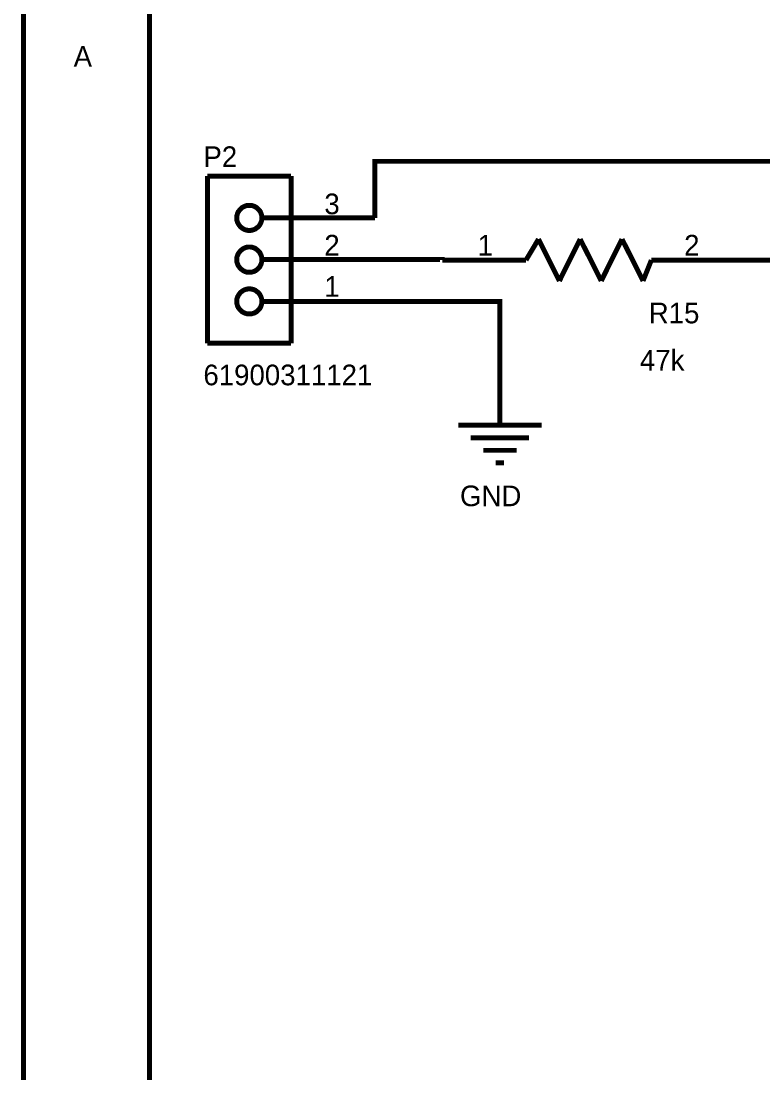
# Model space of a CAD drawing. Header units: millimetres. Extents: x 0 to 800, y 0 to 567.
# Drawn here: x -0.1 to 44.9, y 433.4 to 497.3 of the extents above; entities that cross this region are included whole.
import ezdxf

# ---------------------------------------------------------------- set-up
doc = ezdxf.new("R2010")
doc.units = ezdxf.units.MM
doc.layers.add('Sheet', color=255, linetype='Continuous')

msp = doc.modelspace()

# ---------------------------------------------------------------- linework, layer by layer
at = {"layer": 'Sheet'}
for points, const_width in [([(0, 566.375), (800.1, 566.375), (800.1, 0), (0, 0), (0, 566.375)], 0.3), ([(0, 566.375), (0, 0), (800.1, 0), (800.1, 566.375), (0, 566.375), (0, 566.375)], 0.0991), ([(7.661, 558.76), (792.484, 558.76), (792.484, 7.616), (7.661, 7.616), (7.661, 558.76)], 0.3), ([(7.661, 558.76), (7.661, 7.616), (792.484, 7.616), (792.484, 558.76), (7.661, 558.76), (7.661, 558.76)], 0.0991)]:
    msp.add_lwpolyline(points, close=True, dxfattribs=dict(at, const_width=const_width))
for points, const_width in [([(63.759, 488.819), (21.346, 488.819), (21.346, 485.381)], 0.3), ([(16.262, 487.924), (11.177, 487.924)], 0.3), ([(11.177, 487.924), (11.177, 477.766)], 0.3), ([(16.262, 477.766), (16.262, 487.924)], 0.3), ([(12.958, 485.381), (12.958, 485.426), (12.958, 485.46), (12.969, 485.493), (12.969, 485.538), (12.98, 485.572), (12.992, 485.605), (13.003, 485.65), (13.014, 485.684), (13.036, 485.717), (13.048, 485.751), (13.07, 485.773), (13.092, 485.807), (13.115, 485.84), (13.137, 485.863), (13.16, 485.896), (13.182, 485.919), (13.204, 485.941), (13.238, 485.975), (13.272, 485.997), (13.294, 486.02), (13.328, 486.031), (13.361, 486.053), (13.395, 486.064), (13.428, 486.087), (13.462, 486.098), (13.496, 486.109), (13.529, 486.12), (13.563, 486.132), (13.608, 486.132), (13.641, 486.143), (13.686, 486.143), (13.72, 486.143)], 0.3), ([(12.958, 485.381), (12.958, 485.426), (12.958, 485.46), (12.969, 485.493), (12.969, 485.538), (12.98, 485.572), (12.992, 485.605), (13.003, 485.65), (13.014, 485.684), (13.036, 485.717), (13.048, 485.751), (13.07, 485.773), (13.092, 485.807), (13.115, 485.84), (13.137, 485.863), (13.16, 485.896), (13.182, 485.919), (13.204, 485.941), (13.238, 485.975), (13.272, 485.997), (13.294, 486.02), (13.328, 486.031), (13.361, 486.053), (13.395, 486.064), (13.428, 486.087), (13.462, 486.098), (13.496, 486.109), (13.529, 486.12), (13.563, 486.132), (13.608, 486.132), (13.641, 486.143), (13.686, 486.143), (13.72, 486.143)], 0.0991), ([(13.72, 486.143), (13.72, 486.143)], 0.3), ([(13.72, 486.143), (13.764, 486.143), (13.798, 486.143), (13.832, 486.132), (13.876, 486.132), (13.91, 486.12), (13.944, 486.109), (13.988, 486.098), (14.022, 486.087), (14.056, 486.064), (14.089, 486.053), (14.112, 486.031), (14.145, 486.02), (14.179, 485.997), (14.201, 485.975), (14.235, 485.941), (14.257, 485.919), (14.28, 485.896), (14.313, 485.863), (14.335, 485.84), (14.358, 485.807), (14.369, 485.773), (14.391, 485.751), (14.403, 485.717), (14.425, 485.684), (14.436, 485.65), (14.447, 485.605), (14.459, 485.572), (14.47, 485.538), (14.47, 485.493), (14.481, 485.46), (14.481, 485.426), (14.481, 485.381)], 0.3), ([(13.72, 486.143), (13.72, 486.143)], 0.0991), ([(13.72, 486.143), (13.764, 486.143), (13.798, 486.143), (13.832, 486.132), (13.876, 486.132), (13.91, 486.12), (13.944, 486.109), (13.988, 486.098), (14.022, 486.087), (14.056, 486.064), (14.089, 486.053), (14.112, 486.031), (14.145, 486.02), (14.179, 485.997), (14.201, 485.975), (14.235, 485.941), (14.257, 485.919), (14.28, 485.896), (14.313, 485.863), (14.335, 485.84), (14.358, 485.807), (14.369, 485.773), (14.391, 485.751), (14.403, 485.717), (14.425, 485.684), (14.436, 485.65), (14.447, 485.605), (14.459, 485.572), (14.47, 485.538), (14.47, 485.493), (14.481, 485.46), (14.481, 485.426), (14.481, 485.381)], 0.0991), ([(13.72, 484.62), (13.686, 484.62), (13.641, 484.62), (13.608, 484.631), (13.563, 484.631), (13.529, 484.642), (13.496, 484.653), (13.462, 484.665), (13.428, 484.676), (13.395, 484.698), (13.361, 484.709), (13.328, 484.732), (13.294, 484.754), (13.272, 484.776), (13.238, 484.799), (13.204, 484.821), (13.182, 484.844), (13.16, 484.866), (13.137, 484.9), (13.115, 484.933), (13.092, 484.956), (13.07, 484.989), (13.048, 485.023), (13.036, 485.056), (13.014, 485.09), (13.003, 485.124), (12.992, 485.157), (12.98, 485.191), (12.969, 485.224), (12.969, 485.269), (12.958, 485.303), (12.958, 485.348), (12.958, 485.381)], 0.3), ([(12.958, 485.381), (12.958, 485.381)], 0.3), ([(13.72, 484.62), (13.686, 484.62), (13.641, 484.62), (13.608, 484.631), (13.563, 484.631), (13.529, 484.642), (13.496, 484.653), (13.462, 484.665), (13.428, 484.676), (13.395, 484.698), (13.361, 484.709), (13.328, 484.732), (13.294, 484.754), (13.272, 484.776), (13.238, 484.799), (13.204, 484.821), (13.182, 484.844), (13.16, 484.866), (13.137, 484.9), (13.115, 484.933), (13.092, 484.956), (13.07, 484.989), (13.048, 485.023), (13.036, 485.056), (13.014, 485.09), (13.003, 485.124), (12.992, 485.157), (12.98, 485.191), (12.969, 485.224), (12.969, 485.269), (12.958, 485.303), (12.958, 485.348), (12.958, 485.381)], 0.0991), ([(12.958, 485.381), (12.958, 485.381)], 0.0991), ([(14.481, 485.381), (14.481, 485.348), (14.481, 485.303), (14.47, 485.269), (14.47, 485.224), (14.459, 485.191), (14.447, 485.157), (14.436, 485.124), (14.425, 485.09), (14.403, 485.056), (14.391, 485.023), (14.369, 484.989), (14.358, 484.956), (14.335, 484.933), (14.313, 484.9), (14.28, 484.866), (14.257, 484.844), (14.235, 484.821), (14.201, 484.799), (14.179, 484.776), (14.145, 484.754), (14.112, 484.732), (14.089, 484.709), (14.056, 484.698), (14.022, 484.676), (13.988, 484.665), (13.944, 484.653), (13.91, 484.642), (13.876, 484.631), (13.832, 484.631), (13.798, 484.62), (13.764, 484.62), (13.72, 484.62)], 0.3), ([(14.481, 485.381), (14.481, 485.348), (14.481, 485.303), (14.47, 485.269), (14.47, 485.224), (14.459, 485.191), (14.447, 485.157), (14.436, 485.124), (14.425, 485.09), (14.403, 485.056), (14.391, 485.023), (14.369, 484.989), (14.358, 484.956), (14.335, 484.933), (14.313, 484.9), (14.28, 484.866), (14.257, 484.844), (14.235, 484.821), (14.201, 484.799), (14.179, 484.776), (14.145, 484.754), (14.112, 484.732), (14.089, 484.709), (14.056, 484.698), (14.022, 484.676), (13.988, 484.665), (13.944, 484.653), (13.91, 484.642), (13.876, 484.631), (13.832, 484.631), (13.798, 484.62), (13.764, 484.62), (13.72, 484.62)], 0.0991), ([(14.481, 485.381), (14.481, 485.381), (14.481, 485.381), (14.481, 485.381), (14.481, 485.381), (14.481, 485.381), (14.481, 485.381), (14.481, 485.381), (14.481, 485.381), (14.481, 485.381), (14.481, 485.381), (14.481, 485.381), (14.481, 485.381), (14.481, 485.381), (14.481, 485.381), (14.481, 485.381), (14.481, 485.381), (14.481, 485.381), (14.481, 485.381), (14.481, 485.381), (14.481, 485.381), (14.481, 485.381), (14.481, 485.381), (14.481, 485.381), (14.481, 485.381), (14.481, 485.381), (14.481, 485.381), (14.481, 485.381), (14.481, 485.381), (14.481, 485.381), (14.481, 485.381), (14.481, 485.381), (14.481, 485.381)], 0.3), ([(14.481, 485.381), (14.481, 485.381)], 0.3), ([(16.262, 485.381), (14.481, 485.381)], 0.3), ([(14.481, 485.381), (14.481, 485.381), (14.481, 485.381), (14.481, 485.381), (14.481, 485.381), (14.481, 485.381), (14.481, 485.381), (14.481, 485.381), (14.481, 485.381), (14.481, 485.381), (14.481, 485.381), (14.481, 485.381), (14.481, 485.381), (14.481, 485.381), (14.481, 485.381), (14.481, 485.381), (14.481, 485.381), (14.481, 485.381), (14.481, 485.381), (14.481, 485.381), (14.481, 485.381), (14.481, 485.381), (14.481, 485.381), (14.481, 485.381), (14.481, 485.381), (14.481, 485.381), (14.481, 485.381), (14.481, 485.381), (14.481, 485.381), (14.481, 485.381), (14.481, 485.381), (14.481, 485.381), (14.481, 485.381)], 0.0991), ([(14.481, 485.381), (14.481, 485.381)], 0.0991), ([(16.262, 485.381), (21.346, 485.381)], 0.3), ([(30.53, 482.817), (31.292, 484.093)], 0.3), ([(31.292, 484.093), (32.557, 481.551)], 0.3), ([(32.557, 481.551), (33.823, 484.093)], 0.3), ([(33.823, 484.093), (35.1, 481.551)], 0.3), ([(35.1, 481.551), (36.365, 484.093)], 0.3), ([(36.365, 484.093), (37.642, 481.551)], 0.3), ([(12.958, 482.85), (12.958, 482.884), (12.958, 482.929), (12.969, 482.962), (12.969, 483.007), (12.98, 483.041), (12.992, 483.074), (13.003, 483.108), (13.014, 483.141), (13.036, 483.175), (13.048, 483.209), (13.07, 483.242), (13.092, 483.276), (13.115, 483.298), (13.137, 483.332), (13.16, 483.365), (13.182, 483.388), (13.204, 483.41), (13.238, 483.433), (13.272, 483.455), (13.294, 483.477), (13.328, 483.5), (13.361, 483.522), (13.395, 483.533), (13.428, 483.556), (13.462, 483.567), (13.496, 483.578), (13.529, 483.589), (13.563, 483.601), (13.608, 483.601), (13.641, 483.612), (13.686, 483.612), (13.72, 483.612)], 0.3), ([(12.958, 482.85), (12.958, 482.884), (12.958, 482.929), (12.969, 482.962), (12.969, 483.007), (12.98, 483.041), (12.992, 483.074), (13.003, 483.108), (13.014, 483.141), (13.036, 483.175), (13.048, 483.209), (13.07, 483.242), (13.092, 483.276), (13.115, 483.298), (13.137, 483.332), (13.16, 483.365), (13.182, 483.388), (13.204, 483.41), (13.238, 483.433), (13.272, 483.455), (13.294, 483.477), (13.328, 483.5), (13.361, 483.522), (13.395, 483.533), (13.428, 483.556), (13.462, 483.567), (13.496, 483.578), (13.529, 483.589), (13.563, 483.601), (13.608, 483.601), (13.641, 483.612), (13.686, 483.612), (13.72, 483.612)], 0.0991), ([(13.72, 483.612), (13.72, 483.612)], 0.3), ([(13.72, 483.612), (13.764, 483.612), (13.798, 483.612), (13.832, 483.601), (13.876, 483.601), (13.91, 483.589), (13.944, 483.578), (13.988, 483.567), (14.022, 483.556), (14.056, 483.533), (14.089, 483.522), (14.112, 483.5), (14.145, 483.477), (14.179, 483.455), (14.201, 483.433), (14.235, 483.41), (14.257, 483.388), (14.28, 483.365), (14.313, 483.332), (14.335, 483.298), (14.358, 483.276), (14.369, 483.242), (14.391, 483.209), (14.403, 483.175), (14.425, 483.141), (14.436, 483.108), (14.447, 483.074), (14.459, 483.041), (14.47, 483.007), (14.47, 482.962), (14.481, 482.929), (14.481, 482.884), (14.481, 482.85)], 0.3), ([(13.72, 483.612), (13.72, 483.612)], 0.0991), ([(13.72, 483.612), (13.764, 483.612), (13.798, 483.612), (13.832, 483.601), (13.876, 483.601), (13.91, 483.589), (13.944, 483.578), (13.988, 483.567), (14.022, 483.556), (14.056, 483.533), (14.089, 483.522), (14.112, 483.5), (14.145, 483.477), (14.179, 483.455), (14.201, 483.433), (14.235, 483.41), (14.257, 483.388), (14.28, 483.365), (14.313, 483.332), (14.335, 483.298), (14.358, 483.276), (14.369, 483.242), (14.391, 483.209), (14.403, 483.175), (14.425, 483.141), (14.436, 483.108), (14.447, 483.074), (14.459, 483.041), (14.47, 483.007), (14.47, 482.962), (14.481, 482.929), (14.481, 482.884), (14.481, 482.85)], 0.0991), ([(13.72, 482.077), (13.686, 482.077), (13.641, 482.077), (13.608, 482.089), (13.563, 482.089), (13.529, 482.1), (13.496, 482.111), (13.462, 482.122), (13.428, 482.133), (13.395, 482.156), (13.361, 482.167), (13.328, 482.189), (13.294, 482.212), (13.272, 482.234), (13.238, 482.257), (13.204, 482.279), (13.182, 482.301), (13.16, 482.335), (13.137, 482.357), (13.115, 482.391), (13.092, 482.413), (13.07, 482.447), (13.048, 482.481), (13.036, 482.514), (13.014, 482.548), (13.003, 482.581), (12.992, 482.626), (12.98, 482.66), (12.969, 482.693), (12.969, 482.738), (12.958, 482.772), (12.958, 482.805), (12.958, 482.85)], 0.3), ([(12.958, 482.85), (12.958, 482.85)], 0.3), ([(13.72, 482.077), (13.686, 482.077), (13.641, 482.077), (13.608, 482.089), (13.563, 482.089), (13.529, 482.1), (13.496, 482.111), (13.462, 482.122), (13.428, 482.133), (13.395, 482.156), (13.361, 482.167), (13.328, 482.189), (13.294, 482.212), (13.272, 482.234), (13.238, 482.257), (13.204, 482.279), (13.182, 482.301), (13.16, 482.335), (13.137, 482.357), (13.115, 482.391), (13.092, 482.413), (13.07, 482.447), (13.048, 482.481), (13.036, 482.514), (13.014, 482.548), (13.003, 482.581), (12.992, 482.626), (12.98, 482.66), (12.969, 482.693), (12.969, 482.738), (12.958, 482.772), (12.958, 482.805), (12.958, 482.85)], 0.0991), ([(12.958, 482.85), (12.958, 482.85)], 0.0991), ([(14.481, 482.85), (14.481, 482.805), (14.481, 482.772), (14.47, 482.738), (14.47, 482.693), (14.459, 482.66), (14.447, 482.626), (14.436, 482.581), (14.425, 482.548), (14.403, 482.514), (14.391, 482.481), (14.369, 482.447), (14.358, 482.413), (14.335, 482.391), (14.313, 482.357), (14.28, 482.335), (14.257, 482.301), (14.235, 482.279), (14.201, 482.257), (14.179, 482.234), (14.145, 482.212), (14.112, 482.189), (14.089, 482.167), (14.056, 482.156), (14.022, 482.133), (13.988, 482.122), (13.944, 482.111), (13.91, 482.1), (13.876, 482.089), (13.832, 482.089), (13.798, 482.077), (13.764, 482.077), (13.72, 482.077)], 0.3), ([(14.481, 482.85), (14.481, 482.805), (14.481, 482.772), (14.47, 482.738), (14.47, 482.693), (14.459, 482.66), (14.447, 482.626), (14.436, 482.581), (14.425, 482.548), (14.403, 482.514), (14.391, 482.481), (14.369, 482.447), (14.358, 482.413), (14.335, 482.391), (14.313, 482.357), (14.28, 482.335), (14.257, 482.301), (14.235, 482.279), (14.201, 482.257), (14.179, 482.234), (14.145, 482.212), (14.112, 482.189), (14.089, 482.167), (14.056, 482.156), (14.022, 482.133), (13.988, 482.122), (13.944, 482.111), (13.91, 482.1), (13.876, 482.089), (13.832, 482.089), (13.798, 482.077), (13.764, 482.077), (13.72, 482.077)], 0.0991), ([(14.481, 482.85), (14.481, 482.85), (14.481, 482.85), (14.481, 482.85), (14.481, 482.85), (14.481, 482.85), (14.481, 482.85), (14.481, 482.85), (14.481, 482.85), (14.481, 482.85), (14.481, 482.85), (14.481, 482.85), (14.481, 482.85), (14.481, 482.85), (14.481, 482.85), (14.481, 482.85), (14.481, 482.85), (14.481, 482.85), (14.481, 482.85), (14.481, 482.85), (14.481, 482.85), (14.481, 482.85), (14.481, 482.85), (14.481, 482.85), (14.481, 482.85), (14.481, 482.85), (14.481, 482.85), (14.481, 482.85), (14.481, 482.85), (14.481, 482.85), (14.481, 482.85), (14.481, 482.85), (14.481, 482.85)], 0.3), ([(14.481, 482.85), (14.481, 482.85)], 0.3), ([(16.262, 482.85), (14.481, 482.85)], 0.3), ([(14.481, 482.85), (14.481, 482.85), (14.481, 482.85), (14.481, 482.85), (14.481, 482.85), (14.481, 482.85), (14.481, 482.85), (14.481, 482.85), (14.481, 482.85), (14.481, 482.85), (14.481, 482.85), (14.481, 482.85), (14.481, 482.85), (14.481, 482.85), (14.481, 482.85), (14.481, 482.85), (14.481, 482.85), (14.481, 482.85), (14.481, 482.85), (14.481, 482.85), (14.481, 482.85), (14.481, 482.85), (14.481, 482.85), (14.481, 482.85), (14.481, 482.85), (14.481, 482.85), (14.481, 482.85), (14.481, 482.85), (14.481, 482.85), (14.481, 482.85), (14.481, 482.85), (14.481, 482.85), (14.481, 482.85)], 0.0991), ([(14.481, 482.85), (14.481, 482.85)], 0.0991), ([(16.262, 482.85), (21.346, 482.85)], 0.3), ([(21.346, 482.85), (25.446, 482.85), (25.446, 482.817)], 0.3), ([(30.53, 482.817), (25.446, 482.817)], 0.3), ([(30.53, 482.817), (29.769, 482.817)], 0.3), ([(37.642, 481.551), (38.146, 482.817)], 0.3), ([(38.146, 482.817), (43.23, 482.817)], 0.3), ([(38.146, 482.817), (38.907, 482.817)], 0.3), ([(43.23, 482.817), (51.44, 482.817)], 0.3), ([(12.958, 480.308), (12.958, 480.342), (12.958, 480.386), (12.969, 480.42), (12.969, 480.465), (12.98, 480.498), (12.992, 480.532), (13.003, 480.566), (13.014, 480.599), (13.036, 480.633), (13.048, 480.666), (13.07, 480.7), (13.092, 480.734), (13.115, 480.756), (13.137, 480.79), (13.16, 480.823), (13.182, 480.846), (13.204, 480.868), (13.238, 480.89), (13.272, 480.913), (13.294, 480.935), (13.328, 480.958), (13.361, 480.98), (13.395, 480.991), (13.428, 481.014), (13.462, 481.025), (13.496, 481.036), (13.529, 481.047), (13.563, 481.058), (13.608, 481.058), (13.641, 481.07), (13.686, 481.07), (13.72, 481.07)], 0.3), ([(12.958, 480.308), (12.958, 480.342), (12.958, 480.386), (12.969, 480.42), (12.969, 480.465), (12.98, 480.498), (12.992, 480.532), (13.003, 480.566), (13.014, 480.599), (13.036, 480.633), (13.048, 480.666), (13.07, 480.7), (13.092, 480.734), (13.115, 480.756), (13.137, 480.79), (13.16, 480.823), (13.182, 480.846), (13.204, 480.868), (13.238, 480.89), (13.272, 480.913), (13.294, 480.935), (13.328, 480.958), (13.361, 480.98), (13.395, 480.991), (13.428, 481.014), (13.462, 481.025), (13.496, 481.036), (13.529, 481.047), (13.563, 481.058), (13.608, 481.058), (13.641, 481.07), (13.686, 481.07), (13.72, 481.07)], 0.0991), ([(13.72, 481.07), (13.72, 481.07)], 0.3), ([(13.72, 481.07), (13.764, 481.07), (13.798, 481.07), (13.832, 481.058), (13.876, 481.058), (13.91, 481.047), (13.944, 481.036), (13.988, 481.025), (14.022, 481.014), (14.056, 480.991), (14.089, 480.98), (14.112, 480.958), (14.145, 480.935), (14.179, 480.913), (14.201, 480.89), (14.235, 480.868), (14.257, 480.846), (14.28, 480.823), (14.313, 480.79), (14.335, 480.756), (14.358, 480.734), (14.369, 480.7), (14.391, 480.666), (14.403, 480.633), (14.425, 480.599), (14.436, 480.566), (14.447, 480.532), (14.459, 480.498), (14.47, 480.465), (14.47, 480.42), (14.481, 480.386), (14.481, 480.342), (14.481, 480.308)], 0.3), ([(13.72, 481.07), (13.72, 481.07)], 0.0991), ([(13.72, 481.07), (13.764, 481.07), (13.798, 481.07), (13.832, 481.058), (13.876, 481.058), (13.91, 481.047), (13.944, 481.036), (13.988, 481.025), (14.022, 481.014), (14.056, 480.991), (14.089, 480.98), (14.112, 480.958), (14.145, 480.935), (14.179, 480.913), (14.201, 480.89), (14.235, 480.868), (14.257, 480.846), (14.28, 480.823), (14.313, 480.79), (14.335, 480.756), (14.358, 480.734), (14.369, 480.7), (14.391, 480.666), (14.403, 480.633), (14.425, 480.599), (14.436, 480.566), (14.447, 480.532), (14.459, 480.498), (14.47, 480.465), (14.47, 480.42), (14.481, 480.386), (14.481, 480.342), (14.481, 480.308)], 0.0991), ([(13.72, 479.546), (13.686, 479.546), (13.641, 479.546), (13.608, 479.558), (13.563, 479.558), (13.529, 479.569), (13.496, 479.58), (13.462, 479.591), (13.428, 479.602), (13.395, 479.625), (13.361, 479.636), (13.328, 479.658), (13.294, 479.67), (13.272, 479.692), (13.238, 479.714), (13.204, 479.748), (13.182, 479.77), (13.16, 479.793), (13.137, 479.826), (13.115, 479.849), (13.092, 479.882), (13.07, 479.916), (13.048, 479.938), (13.036, 479.972), (13.014, 480.006), (13.003, 480.039), (12.992, 480.084), (12.98, 480.118), (12.969, 480.151), (12.969, 480.196), (12.958, 480.23), (12.958, 480.263), (12.958, 480.308)], 0.3), ([(12.958, 480.308), (12.958, 480.308)], 0.3), ([(13.72, 479.546), (13.686, 479.546), (13.641, 479.546), (13.608, 479.558), (13.563, 479.558), (13.529, 479.569), (13.496, 479.58), (13.462, 479.591), (13.428, 479.602), (13.395, 479.625), (13.361, 479.636), (13.328, 479.658), (13.294, 479.67), (13.272, 479.692), (13.238, 479.714), (13.204, 479.748), (13.182, 479.77), (13.16, 479.793), (13.137, 479.826), (13.115, 479.849), (13.092, 479.882), (13.07, 479.916), (13.048, 479.938), (13.036, 479.972), (13.014, 480.006), (13.003, 480.039), (12.992, 480.084), (12.98, 480.118), (12.969, 480.151), (12.969, 480.196), (12.958, 480.23), (12.958, 480.263), (12.958, 480.308)], 0.0991), ([(12.958, 480.308), (12.958, 480.308)], 0.0991), ([(14.481, 480.308), (14.481, 480.263), (14.481, 480.23), (14.47, 480.196), (14.47, 480.151), (14.459, 480.118), (14.447, 480.084), (14.436, 480.039), (14.425, 480.006), (14.403, 479.972), (14.391, 479.938), (14.369, 479.916), (14.358, 479.882), (14.335, 479.849), (14.313, 479.826), (14.28, 479.793), (14.257, 479.77), (14.235, 479.748), (14.201, 479.714), (14.179, 479.692), (14.145, 479.67), (14.112, 479.658), (14.089, 479.636), (14.056, 479.625), (14.022, 479.602), (13.988, 479.591), (13.944, 479.58), (13.91, 479.569), (13.876, 479.558), (13.832, 479.558), (13.798, 479.546), (13.764, 479.546), (13.72, 479.546)], 0.3), ([(14.481, 480.308), (14.481, 480.263), (14.481, 480.23), (14.47, 480.196), (14.47, 480.151), (14.459, 480.118), (14.447, 480.084), (14.436, 480.039), (14.425, 480.006), (14.403, 479.972), (14.391, 479.938), (14.369, 479.916), (14.358, 479.882), (14.335, 479.849), (14.313, 479.826), (14.28, 479.793), (14.257, 479.77), (14.235, 479.748), (14.201, 479.714), (14.179, 479.692), (14.145, 479.67), (14.112, 479.658), (14.089, 479.636), (14.056, 479.625), (14.022, 479.602), (13.988, 479.591), (13.944, 479.58), (13.91, 479.569), (13.876, 479.558), (13.832, 479.558), (13.798, 479.546), (13.764, 479.546), (13.72, 479.546)], 0.0991), ([(14.481, 480.308), (14.481, 480.308), (14.481, 480.308), (14.481, 480.308), (14.481, 480.308), (14.481, 480.308), (14.481, 480.308), (14.481, 480.308), (14.481, 480.308), (14.481, 480.308), (14.481, 480.308), (14.481, 480.308), (14.481, 480.308), (14.481, 480.308), (14.481, 480.308), (14.481, 480.308), (14.481, 480.308), (14.481, 480.308), (14.481, 480.308), (14.481, 480.308), (14.481, 480.308), (14.481, 480.308), (14.481, 480.308), (14.481, 480.308), (14.481, 480.308), (14.481, 480.308), (14.481, 480.308), (14.481, 480.308), (14.481, 480.308), (14.481, 480.308), (14.481, 480.308), (14.481, 480.308), (14.481, 480.308)], 0.3), ([(14.481, 480.308), (14.481, 480.308)], 0.3), ([(16.262, 480.308), (14.481, 480.308)], 0.3), ([(14.481, 480.308), (14.481, 480.308), (14.481, 480.308), (14.481, 480.308), (14.481, 480.308), (14.481, 480.308), (14.481, 480.308), (14.481, 480.308), (14.481, 480.308), (14.481, 480.308), (14.481, 480.308), (14.481, 480.308), (14.481, 480.308), (14.481, 480.308), (14.481, 480.308), (14.481, 480.308), (14.481, 480.308), (14.481, 480.308), (14.481, 480.308), (14.481, 480.308), (14.481, 480.308), (14.481, 480.308), (14.481, 480.308), (14.481, 480.308), (14.481, 480.308), (14.481, 480.308), (14.481, 480.308), (14.481, 480.308), (14.481, 480.308), (14.481, 480.308), (14.481, 480.308), (14.481, 480.308), (14.481, 480.308)], 0.0991), ([(14.481, 480.308), (14.481, 480.308)], 0.0991), ([(16.262, 480.308), (21.346, 480.308)], 0.3), ([(21.346, 480.308), (28.94, 480.308), (28.94, 475.324)], 0.3), ([(11.177, 477.766), (16.262, 477.766)], 0.3), ([(28.94, 475.324), (28.94, 472.782)], 0.3), ([(26.409, 472.782), (31.482, 472.782)], 0.3), ([(27.17, 472.02), (30.721, 472.02)], 0.3), ([(27.932, 471.259), (29.959, 471.259)], 0.3), ([(28.693, 470.497), (29.197, 470.497)], 0.3)]:
    msp.add_lwpolyline(points, dxfattribs=dict(at, const_width=const_width))

# ---------------------------------------------------------------- texts
for s, height, p in [('A', 1.254, (3.046, 494.565)), ('P2', 1.2543, (10.931, 488.472)), ('3', 1.254, (18.278, 485.605)), ('2', 1.254, (18.278, 483.097)), ('1', 1.254, (27.596, 483.097)), ('2', 1.254, (40.139, 483.097)), ('1', 1.254, (18.278, 480.588)), ('R15', 1.2543, (37.989, 478.975)), ('47k', 1.2543, (37.451, 476.108)), ('61900311121', 1.25433, (10.931, 475.212)), ('GND', 1.2543, (26.521, 467.865))]:
    msp.add_text(s, height=height, dxfattribs=at).set_placement(p)

doc.saveas('drawing.dxf')
